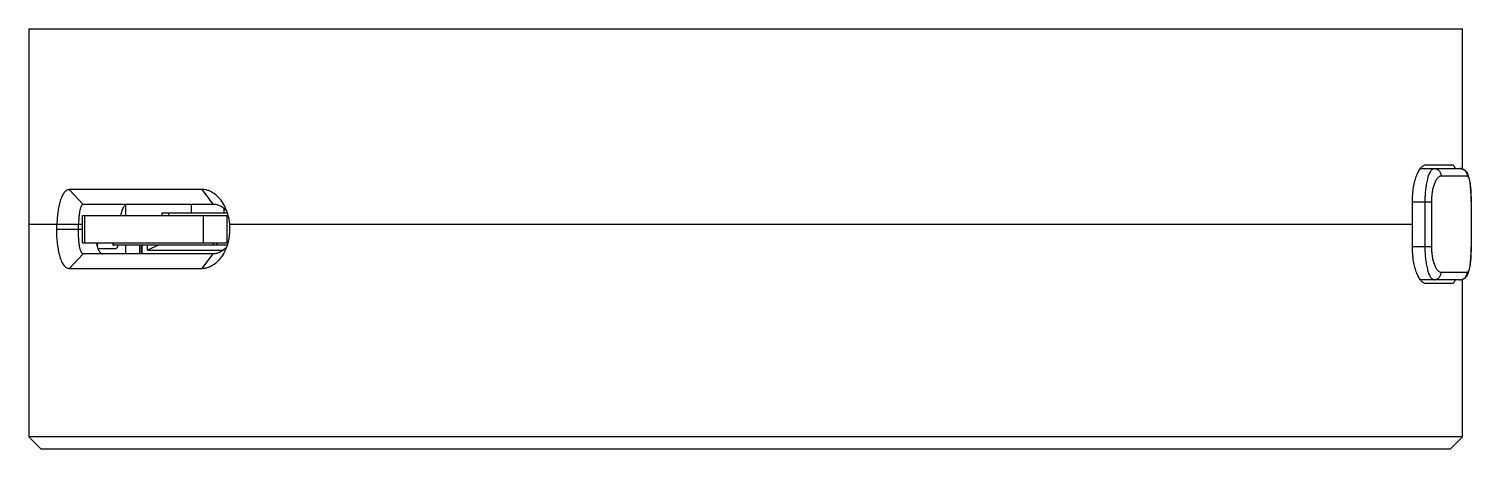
# Model space of a CAD drawing. Header units: millimetres. Extents: x -61 to 249, y -179 to 12.
# Drawn here: x 42.5 to 100.8, y -5.2 to 11.8 of the extents above; entities that cross this region are included whole.
import ezdxf

# ---------------------------------------------------------------- set-up
doc = ezdxf.new("R2010")
doc.units = ezdxf.units.MM
doc.header["$LTSCALE"] = 1.21
doc.header["$MEASUREMENT"] = 0
doc.layers.get('0').update_dxf_attribs({"linetype": 'CONTINUOUS'})

msp = doc.modelspace()

# ---------------------------------------------------------------- linework, layer by layer
at = {"color": 7, "linetype": 'Continuous'}
for p, q in [((42.471, 11.847), (100.471, 11.847)), ((42.471, 11.847), (42.471, -4.653)), ((100.471, 6.179), (100.471, 11.847)), ((98.768, 6.197), (100.364, 6.197)), ((98.998, 6.347), (100.063, 6.347)), ((99.604, 5.897), (100.66, 5.897)), ((100.483, 6.175), (100.442, 6.188)), ((100.522, 6.157), (100.483, 6.175)), ((100.558, 6.135), (100.521, 6.158)), ((100.591, 6.108), (100.557, 6.135)), ((100.62, 6.078), (100.59, 6.109)), ((100.647, 6.045), (100.62, 6.079)), ((100.669, 6.01), (100.646, 6.045)), ((100.688, 5.973), (100.669, 6.01)), ((100.705, 5.936), (100.688, 5.974)), ((100.719, 5.896), (100.704, 5.936)), ((100.732, 5.854), (100.719, 5.896)), ((100.743, 5.808), (100.732, 5.854)), ((49.483, 5.347), (44.108, 5.347)), ((44.674, 4.747), (44.108, 5.347)), ((49.938, 4.747), (49.483, 5.347)), ((100.754, 5.759), (100.743, 5.809)), ((100.764, 5.705), (100.754, 5.76)), ((100.774, 5.646), (100.764, 5.706)), ((100.783, 5.581), (100.774, 5.647)), ((100.791, 5.509), (100.782, 5.582)), ((100.798, 5.43), (100.791, 5.51)), ((100.805, 5.342), (100.798, 5.43)), ((49.938, 4.747), (44.674, 4.747)), ((46.393, 4.297), (46.393, 4.732)), ((49.049, 4.397), (49.049, 4.747)), ((98.442, 4.847), (99.227, 4.847)), ((98.442, 3.047), (98.442, 4.847)), ((98.961, 3.047), (98.961, 4.847)), ((99.227, 3.047), (99.227, 4.847)), ((100.821, 4.847), (100.818, 4.847)), ((100.818, 4.847), (100.818, 3.047)), ((100.821, 4.847), (100.821, 3.047)), ((44.642, 4.297), (50.538, 4.297)), ((44.642, 3.197), (44.642, 4.297)), ((44.735, 3.197), (44.735, 4.297)), ((50.509, 4.397), (47.857, 4.397)), ((47.857, 4.397), (47.857, 4.297)), ((48.124, 4.397), (48.124, 4.297)), ((49.535, 3.197), (49.535, 4.297)), ((50.376, 4.397), (50.376, 4.576)), ((50.492, 3.197), (50.492, 4.297)), ((42.471, 3.947), (44.642, 3.947)), ((43.6, 3.747), (43.6, 3.947)), ((43.6, 3.747), (44.642, 3.747)), ((44.477, 3.747), (44.477, 3.947)), ((50.595, 3.947), (98.442, 3.947)), ((50.595, 3.947), (50.595, 3.747)), ((50.6, 3.947), (50.6, 3.948)), ((50.6, 3.947), (50.6, 3.948)), ((44.642, 3.197), (50.524, 3.197)), ((45.972, 2.947), (45.271, 2.947)), ((45.868, 3.197), (45.868, 3.097)), ((50.494, 3.097), (45.868, 3.097)), ((45.881, 3.197), (45.881, 3.097)), ((46.393, 2.747), (46.393, 3.097)), ((46.966, 2.747), (46.966, 3.097)), ((47.026, 2.747), (47.026, 3.097)), ((47.051, 2.747), (47.051, 3.097)), ((47.713, 3.097), (47.266, 2.897)), ((47.266, 2.897), (47.266, 3.097)), ((49.931, 3.197), (49.931, 3.097)), ((50.068, 3.197), (50.068, 3.097)), ((98.442, 3.047), (99.227, 3.047)), ((100.821, 3.047), (100.818, 3.047)), ((100.82, 2.954), (100.821, 3.047)), ((100.82, 2.954), (100.821, 3.047)), ((44.108, 2.147), (44.674, 2.747)), ((49.924, 2.747), (44.674, 2.747)), ((47.266, 2.897), (50.336, 2.897)), ((49.469, 2.147), (49.924, 2.747)), ((100.805, 2.552), (100.811, 2.648)), ((100.815, 2.749), (100.818, 2.852)), ((49.469, 2.147), (44.108, 2.147)), ((100.66, 1.997), (99.604, 1.997)), ((100.521, 1.737), (100.558, 1.759)), ((100.557, 1.759), (100.591, 1.786)), ((100.59, 1.785), (100.62, 1.816)), ((100.62, 1.815), (100.647, 1.849)), ((100.646, 1.849), (100.669, 1.884)), ((100.669, 1.884), (100.688, 1.921)), ((100.688, 1.92), (100.705, 1.958)), ((100.704, 1.958), (100.719, 1.998)), ((100.719, 1.998), (100.732, 2.04)), ((100.732, 2.04), (100.743, 2.086)), ((100.743, 2.085), (100.754, 2.135)), ((100.754, 2.134), (100.764, 2.189)), ((100.764, 2.188), (100.774, 2.248)), ((100.774, 2.247), (100.783, 2.313)), ((100.364, 1.697), (98.768, 1.697)), ((100.063, 1.547), (98.998, 1.547)), ((100.364, 1.697), (100.364, 1.697)), ((100.471, -4.653), (100.471, 1.715)), ((100.483, 1.719), (100.522, 1.737)), ((100.471, -4.653), (42.471, -4.653)), ((42.971, -5.153), (42.471, -4.653)), ((99.971, -5.153), (100.471, -4.653)), ((99.971, -5.153), (42.971, -5.153))]:
    msp.add_line(p, q, dxfattribs=at)
for points in [[(100.442, 6.188), (100.399, 6.195), (100.364, 6.197)], [(100.82, 4.94), (100.818, 5.042), (100.815, 5.145), (100.811, 5.246), (100.805, 5.342)], [(100.821, 4.847), (100.82, 4.94), (100.818, 5.043), (100.815, 5.146), (100.811, 5.247)], [(100.815, 2.748), (100.818, 2.852), (100.82, 2.954)], [(100.782, 2.312), (100.791, 2.384), (100.798, 2.464), (100.805, 2.552)], [(100.783, 2.313), (100.791, 2.385), (100.798, 2.464)], [(100.805, 2.552), (100.811, 2.648), (100.815, 2.749)], [(100.364, 1.697), (100.4, 1.699), (100.443, 1.707), (100.483, 1.719)]]:
    msp.add_lwpolyline(points, dxfattribs=at)
for points, knots in [([(98.442, 4.847), (98.442, 4.949), (98.45, 5.148), (98.486, 5.434), (98.534, 5.657), (98.582, 5.818), (98.621, 5.925), (98.662, 6.021), (98.706, 6.105), (98.752, 6.178), (98.799, 6.238), (98.848, 6.286), (98.897, 6.321), (98.947, 6.342), (98.981, 6.347), (98.998, 6.347)], [0, 0, 0, 0, 0.180112, 0.352602, 0.511011, 0.583426, 0.650721, 0.712606, 0.768904, 0.819561, 0.864667, 0.904504, 0.939628, 0.970981, 1, 1, 1, 1]), ([(98.961, 4.847), (98.961, 4.937), (98.966, 5.113), (98.988, 5.367), (99.018, 5.567), (99.048, 5.713), (99.073, 5.81), (99.099, 5.897), (99.127, 5.974), (99.157, 6.041), (99.188, 6.096), (99.219, 6.14), (99.251, 6.172), (99.28, 6.189), (99.303, 6.196), (99.314, 6.197), (99.319, 6.197)], [0, 0, 0, 0, 0.185608, 0.363612, 0.527166, 0.601746, 0.670751, 0.733732, 0.79035, 0.840383, 0.883763, 0.920626, 0.951438, 0.977227, 0.988839, 1, 1, 1, 1]), ([(99.227, 4.847), (99.227, 4.918), (99.232, 5.058), (99.256, 5.259), (99.288, 5.415), (99.321, 5.528), (99.347, 5.603), (99.375, 5.67), (99.404, 5.729), (99.436, 5.78), (99.468, 5.821), (99.501, 5.855), (99.535, 5.879), (99.569, 5.894), (99.593, 5.897), (99.604, 5.897)], [0, 0, 0, 0, 0.181341, 0.354823, 0.513791, 0.586286, 0.653523, 0.715219, 0.771214, 0.821477, 0.866132, 0.905503, 0.940194, 0.9712, 1, 1, 1, 1]), ([(99.319, 6.197), (99.338, 6.197), (99.375, 6.193), (99.429, 6.176), (99.479, 6.148), (99.522, 6.11), (99.558, 6.065), (99.584, 6.012), (99.601, 5.956), (99.604, 5.917), (99.604, 5.897)], [0, 0, 0, 0, 0.12187, 0.244221, 0.367466, 0.491865, 0.617503, 0.744274, 0.871904, 1, 1, 1, 1]), ([(100.063, 6.347), (100.067, 6.347), (100.077, 6.345), (100.092, 6.338), (100.105, 6.325), (100.118, 6.309), (100.131, 6.287), (100.148, 6.25), (100.158, 6.22), (100.165, 6.198)], [0, 0, 0, 0, 0.074755, 0.156003, 0.249865, 0.360288, 0.489568, 0.638962, 1, 1, 1, 1]), ([(100.364, 6.197), (100.384, 6.197), (100.423, 6.193), (100.478, 6.176), (100.53, 6.148), (100.575, 6.11), (100.612, 6.065), (100.639, 6.013), (100.656, 5.956), (100.66, 5.917), (100.66, 5.897)], [0, 0, 0, 0, 0.124144, 0.248417, 0.372932, 0.497764, 0.622935, 0.748421, 0.874144, 1, 1, 1, 1]), ([(100.66, 5.897), (100.663, 5.897), (100.669, 5.896), (100.678, 5.892), (100.686, 5.886), (100.698, 5.873), (100.712, 5.85), (100.726, 5.816), (100.74, 5.772), (100.753, 5.72), (100.765, 5.659), (100.776, 5.59), (100.786, 5.514), (100.798, 5.401), (100.809, 5.246), (100.816, 5.051), (100.818, 4.916), (100.818, 4.847)], [0, 0, 0, 0, 0.007974, 0.016488, 0.026053, 0.037032, 0.064034, 0.098497, 0.14068, 0.190518, 0.24775, 0.31198, 0.3827, 0.459309, 0.627385, 0.809964, 1, 1, 1, 1]), ([(44.108, 5.347), (44.091, 5.347), (44.056, 5.342), (44.006, 5.321), (43.958, 5.286), (43.912, 5.238), (43.869, 5.178), (43.828, 5.107), (43.791, 5.024), (43.756, 4.932), (43.725, 4.83), (43.687, 4.68), (43.649, 4.476), (43.618, 4.217), (43.607, 4.038), (43.604, 3.947)], [0, 0, 0, 0, 0.032277, 0.066137, 0.103259, 0.144828, 0.191529, 0.243654, 0.301204, 0.363979, 0.431632, 0.503725, 0.659161, 0.826031, 1, 1, 1, 1]), ([(50.374, 4.712), (50.324, 4.806), (50.208, 4.977), (50.024, 5.152), (49.862, 5.253), (49.738, 5.307), (49.611, 5.34), (49.525, 5.347), (49.483, 5.347)], [0, 0, 0, 0, 0.277892, 0.536686, 0.658683, 0.775976, 0.889384, 1, 1, 1, 1]), ([(44.674, 4.747), (44.667, 4.747), (44.653, 4.744), (44.632, 4.732), (44.613, 4.712), (44.596, 4.685), (44.579, 4.652), (44.564, 4.612), (44.55, 4.565), (44.532, 4.493), (44.514, 4.389), (44.498, 4.253), (44.486, 4.103), (44.481, 4), (44.48, 3.947)], [0, 0, 0, 0, 0.024406, 0.051077, 0.082271, 0.119314, 0.162824, 0.212978, 0.269669, 0.332607, 0.475462, 0.637433, 0.813843, 1, 1, 1, 1]), ([(46.447, 4.747), (46.44, 4.747), (46.427, 4.746), (46.399, 4.738), (46.365, 4.717), (46.328, 4.678), (46.293, 4.626), (46.26, 4.561), (46.23, 4.483), (46.204, 4.394), (46.189, 4.331), (46.182, 4.297)], [0, 0, 0, 0, 0.036184, 0.073376, 0.154575, 0.250085, 0.363206, 0.495209, 0.646064, 0.814855, 1, 1, 1, 1]), ([(50.484, 4.47), (50.447, 4.512), (50.369, 4.59), (50.233, 4.678), (50.088, 4.734), (49.987, 4.747), (49.938, 4.747)], [0, 0, 0, 0, 0.266291, 0.52175, 0.765756, 1, 1, 1, 1]), ([(50.6, 3.948), (50.588, 4.083), (50.538, 4.347), (50.437, 4.597), (50.374, 4.712)], [0, 0, 0, 0, 0.50825, 1, 1, 1, 1]), ([(44.108, 2.147), (44.09, 2.147), (44.051, 2.153), (43.997, 2.178), (43.945, 2.22), (43.896, 2.276), (43.85, 2.347), (43.807, 2.431), (43.768, 2.527), (43.733, 2.635), (43.702, 2.753), (43.665, 2.925), (43.63, 3.157), (43.605, 3.447), (43.6, 3.646), (43.6, 3.747)], [0, 0, 0, 0, 0.031244, 0.064329, 0.101114, 0.142825, 0.190094, 0.243111, 0.301752, 0.365685, 0.434433, 0.507437, 0.663726, 0.829585, 1, 1, 1, 1]), ([(44.674, 2.747), (44.67, 2.747), (44.662, 2.748), (44.646, 2.753), (44.626, 2.768), (44.605, 2.794), (44.585, 2.829), (44.567, 2.873), (44.551, 2.925), (44.536, 2.985), (44.518, 3.078), (44.501, 3.209), (44.487, 3.378), (44.478, 3.56), (44.477, 3.684), (44.477, 3.747)], [0, 0, 0, 0, 0.011353, 0.022992, 0.048718, 0.079837, 0.117625, 0.162529, 0.214516, 0.273259, 0.338248, 0.48436, 0.647232, 0.821022, 1, 1, 1, 1]), ([(50.595, 3.747), (50.595, 3.577), (50.565, 3.322), (50.467, 3.002), (50.398, 2.852), (50.359, 2.78)], [0, 0, 0, 0, 0.508011, 0.757282, 1, 1, 1, 1]), ([(45.194, 3.197), (45.201, 3.163), (45.217, 3.1), (45.244, 3.011), (45.275, 2.933), (45.309, 2.868), (45.345, 2.816), (45.383, 2.777), (45.418, 2.756), (45.446, 2.748), (45.46, 2.747), (45.466, 2.747)], [0, 0, 0, 0, 0.184001, 0.35194, 0.50226, 0.634066, 0.747352, 0.843405, 0.925505, 0.963244, 1, 1, 1, 1]), ([(45.231, 3.055), (45.239, 3.077), (45.253, 3.123), (45.262, 3.171), (45.267, 3.197)], [0, 0, 0, 0, 0.46364, 1, 1, 1, 1]), ([(46.074, 3.097), (46.067, 3.075), (46.057, 3.045), (46.04, 3.008), (46.027, 2.986), (46.014, 2.969), (46, 2.957), (45.987, 2.949), (45.977, 2.947), (45.972, 2.947)], [0, 0, 0, 0, 0.357969, 0.508769, 0.640182, 0.752631, 0.847591, 0.928196, 1, 1, 1, 1]), ([(50.469, 3.023), (50.433, 2.981), (50.354, 2.904), (50.219, 2.815), (50.074, 2.76), (49.973, 2.747), (49.924, 2.747)], [0, 0, 0, 0, 0.266375, 0.521846, 0.765815, 1, 1, 1, 1]), ([(98.998, 1.547), (98.981, 1.547), (98.947, 1.552), (98.897, 1.573), (98.848, 1.608), (98.799, 1.656), (98.752, 1.716), (98.706, 1.789), (98.662, 1.873), (98.621, 1.969), (98.582, 2.076), (98.534, 2.237), (98.486, 2.46), (98.45, 2.746), (98.442, 2.945), (98.442, 3.047)], [0, 0, 0, 0, 0.029019, 0.060372, 0.095496, 0.135333, 0.180439, 0.231096, 0.287394, 0.349279, 0.416574, 0.488989, 0.647398, 0.819888, 1, 1, 1, 1]), ([(99.319, 1.697), (99.314, 1.697), (99.303, 1.698), (99.28, 1.705), (99.251, 1.722), (99.219, 1.754), (99.188, 1.798), (99.157, 1.853), (99.127, 1.92), (99.099, 1.997), (99.073, 2.084), (99.048, 2.181), (99.018, 2.327), (98.988, 2.527), (98.966, 2.781), (98.961, 2.957), (98.961, 3.047)], [0, 0, 0, 0, 0.01116, 0.022773, 0.048561, 0.079374, 0.116237, 0.159616, 0.20965, 0.266267, 0.329248, 0.398253, 0.472832, 0.636386, 0.81439, 1, 1, 1, 1]), ([(99.604, 1.997), (99.593, 1.997), (99.569, 2), (99.535, 2.015), (99.501, 2.039), (99.468, 2.073), (99.436, 2.115), (99.404, 2.165), (99.375, 2.224), (99.347, 2.291), (99.321, 2.366), (99.288, 2.479), (99.256, 2.635), (99.232, 2.836), (99.227, 2.976), (99.227, 3.047)], [0, 0, 0, 0, 0.0288, 0.059806, 0.094497, 0.133867, 0.178523, 0.228786, 0.28478, 0.346476, 0.413713, 0.486207, 0.645174, 0.818657, 1, 1, 1, 1]), ([(100.818, 3.047), (100.818, 2.978), (100.816, 2.843), (100.809, 2.648), (100.798, 2.493), (100.786, 2.38), (100.776, 2.304), (100.765, 2.235), (100.753, 2.174), (100.74, 2.122), (100.726, 2.078), (100.712, 2.044), (100.698, 2.021), (100.686, 2.008), (100.678, 2.002), (100.669, 1.998), (100.663, 1.997), (100.66, 1.997)], [0, 0, 0, 0, 0.190034, 0.372612, 0.540689, 0.617298, 0.688018, 0.752249, 0.809481, 0.859319, 0.901502, 0.935965, 0.962967, 0.973946, 0.983512, 0.992026, 1, 1, 1, 1]), ([(50.359, 2.78), (50.308, 2.687), (50.193, 2.516), (50.009, 2.342), (49.847, 2.241), (49.723, 2.187), (49.597, 2.154), (49.511, 2.147), (49.469, 2.147)], [0, 0, 0, 0, 0.277967, 0.53677, 0.658754, 0.776025, 0.889408, 1, 1, 1, 1]), ([(99.319, 1.697), (99.338, 1.697), (99.375, 1.701), (99.429, 1.718), (99.479, 1.746), (99.522, 1.784), (99.558, 1.83), (99.584, 1.882), (99.601, 1.938), (99.604, 1.977), (99.604, 1.997)], [0, 0, 0, 0, 0.12187, 0.244221, 0.367466, 0.491865, 0.617503, 0.744274, 0.871904, 1, 1, 1, 1]), ([(100.364, 1.697), (100.384, 1.697), (100.423, 1.701), (100.478, 1.718), (100.53, 1.746), (100.575, 1.784), (100.612, 1.829), (100.639, 1.882), (100.656, 1.938), (100.66, 1.977), (100.66, 1.997)], [0, 0, 0, 0, 0.124144, 0.248417, 0.372932, 0.497764, 0.622935, 0.748421, 0.874144, 1, 1, 1, 1]), ([(100.165, 1.696), (100.158, 1.674), (100.148, 1.644), (100.131, 1.607), (100.118, 1.586), (100.105, 1.569), (100.092, 1.556), (100.077, 1.549), (100.067, 1.547), (100.063, 1.547)], [0, 0, 0, 0, 0.361038, 0.510432, 0.639712, 0.750135, 0.843997, 0.925245, 1, 1, 1, 1])]:
    msp.add_open_spline(points, degree=3, knots=knots, dxfattribs=at)

doc.saveas('drawing.dxf')
